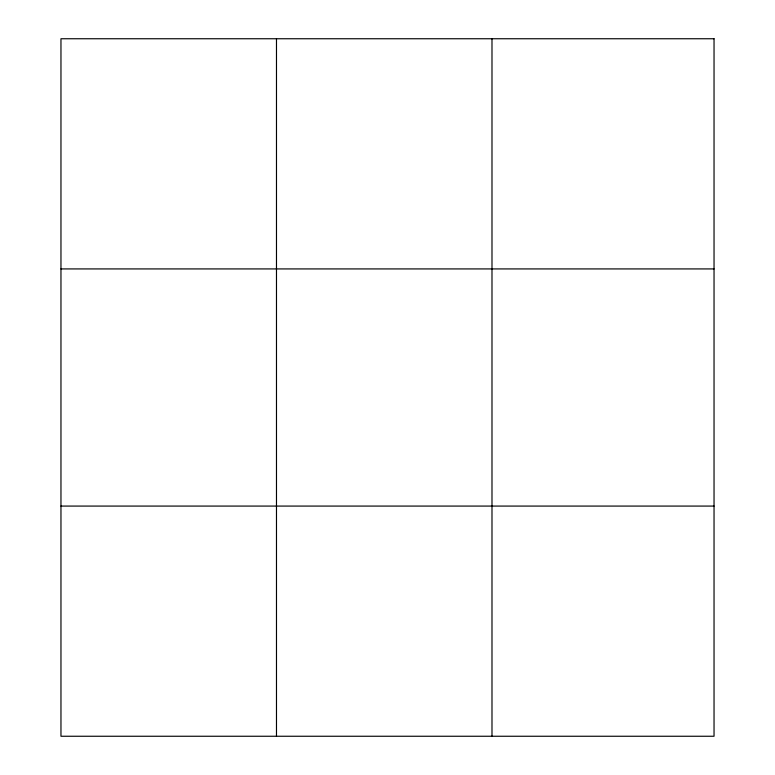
<?xml version="1.0" encoding="UTF-8"?>
<svg xmlns="http://www.w3.org/2000/svg" width="775" height="775" viewBox="0 0 775 775"><rect width="100%" height="100%" fill="white"/><g stroke="black" fill="none" stroke-linecap="round" stroke-linejoin="round"><path stroke-width="1.16" d="M276.481 38.75L276.481 736.25M491.989 38.75L491.989 736.25M60.963 268.925L714.037 268.925M60.963 506.075L714.037 506.075M714.037 38.75L714.037 736.25L60.963 736.25L60.963 38.75L714.037 38.75"/></g></svg>
